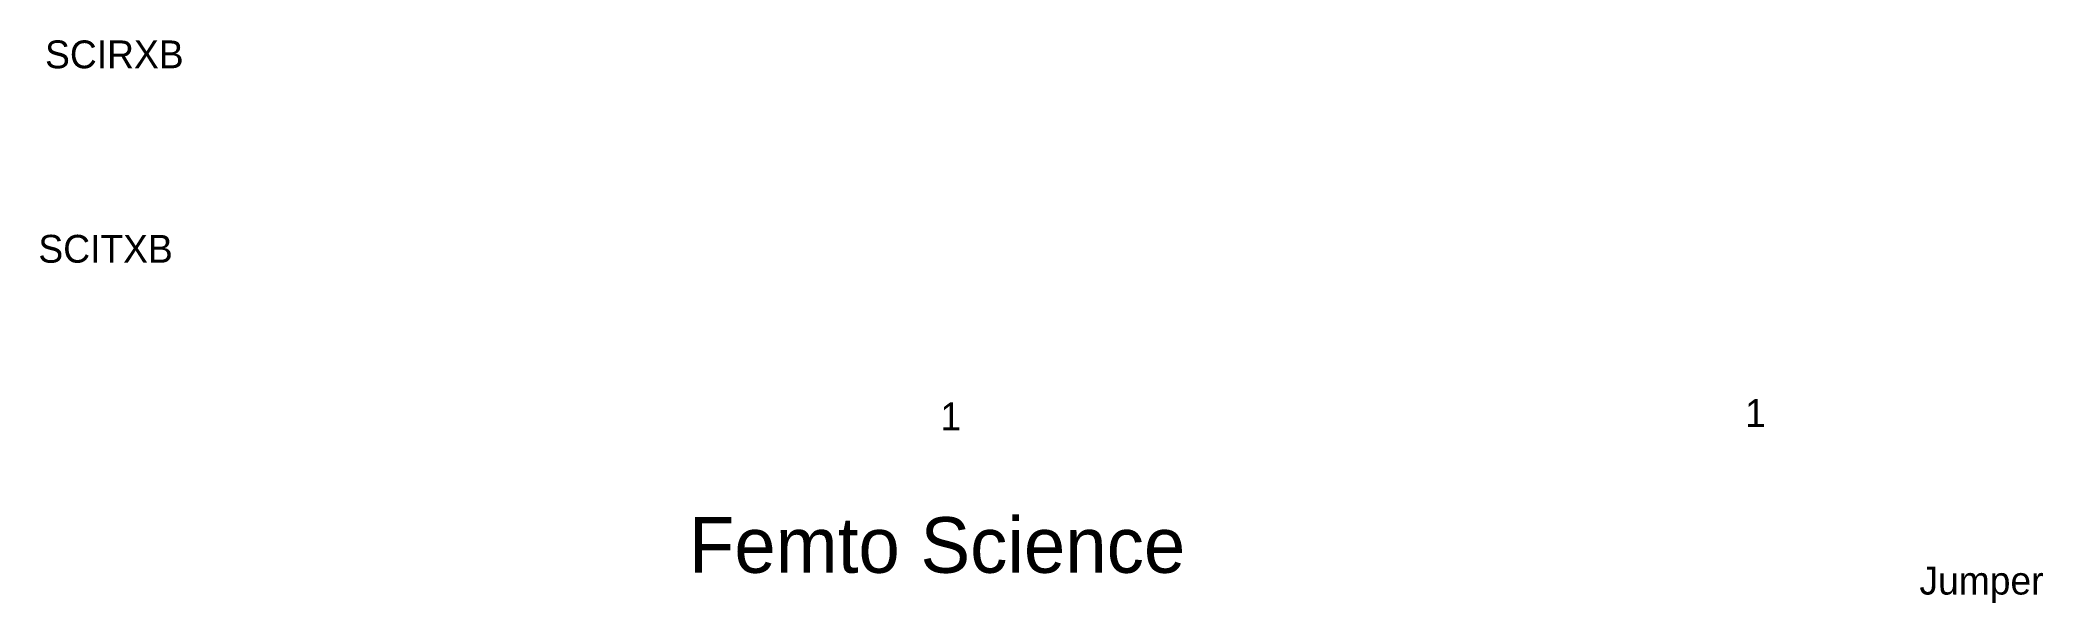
# Model space of a CAD drawing. Extents: x 26 to 101.8, y 12.8 to 34.2.
import ezdxf
from ezdxf.enums import TextEntityAlignment as Align

# ---------------------------------------------------------------- set-up
doc = ezdxf.new("R2010")
doc.units = 0
doc.header["$LTSCALE"] = 25

msp = doc.modelspace()

# ---------------------------------------------------------------- texts
for s, height, p in [('SCIRXB', 1.0541, (26.162, 32.766)), ('SCITXB', 1.0541, (25.908, 25.4)), ('1', 1.054, (90.551, 19.177)), ('1', 1.054, (60.071, 19.05)), ('Femto Science', 2.1082, (50.546, 13.335)), ('Jumper', 1.0541, (97.155, 12.827))]:
    msp.add_text(s, height=height).set_placement(p, align=Align.BOTTOM_LEFT)

doc.saveas('drawing.dxf')
